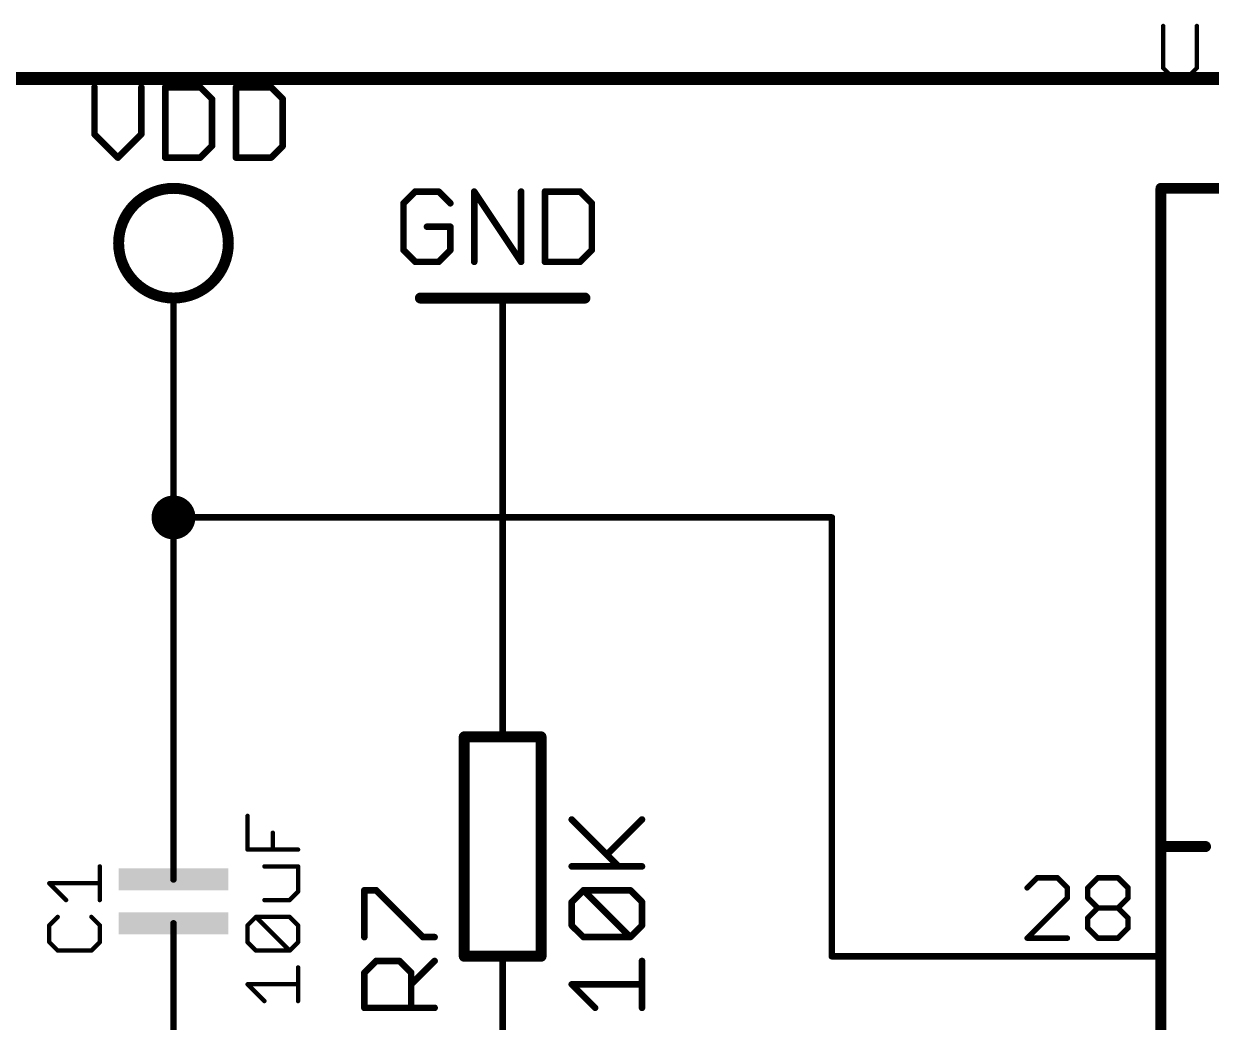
# Model space of a CAD drawing. Extents: x 0 to 264, y 0 to 182.
# Drawn here: x 87.97 to 115.46, y 158.49 to 181.61 of the extents above; entities that cross this region are included whole.
import ezdxf

# ---------------------------------------------------------------- set-up
doc = ezdxf.new("R2010")
doc.units = 0
for name, color, linetype in [('91', 122, 'CONTINUOUS'), ('94', 12, 'CONTINUOUS'), ('95', 251, 'CONTINUOUS'), ('96', 251, 'CONTINUOUS')]:
    doc.layers.add(name, color=color, linetype=linetype)

# ---------------------------------------------------------------- blocks, each defined once
blk = doc.blocks.new('RECT')
blk.add_solid([(-0.5, -0.5), (0.5, -0.5), (-0.5, 0.5), (0.5, 0.5)])

msp = doc.modelspace()

# ---------------------------------------------------------------- linework, layer by layer
at = {"layer": '91', "const_width": 0.1524}
for points in [[(91.44, 170.18), (91.44, 172.72)], [(99.06, 167.64), (99.06, 172.72)], [(106.68, 170.18), (91.44, 170.18)], [(91.44, 170.18), (91.44, 165.1)], [(106.68, 160.02), (106.68, 170.18)], [(111.76, 160.02), (106.68, 160.02)]]:
    msp.add_lwpolyline(points, dxfattribs=at)
at = {"layer": '91'}
for points, const_width in [([(91.4781, 172.72, 1), (91.4019, 172.72)], 0.0762), ([(99.0981, 172.72, 1), (99.0219, 172.72)], 0.0762), ([(91.44, 169.926, 1), (91.44, 170.434, 1), (91.44, 169.926)], 0.508), ([(91.44, 170.2181, 1), (91.44, 170.1419)], 0.0762), ([(91.4781, 170.18, 1), (91.4019, 170.18)], 0.0762), ([(91.4019, 170.18, 1), (91.4781, 170.18)], 0.0762), ([(106.7181, 170.18, 1), (106.6419, 170.18)], 0.0762), ([(106.68, 170.1419, 1), (106.68, 170.2181)], 0.0762), ([(99.0219, 167.64, 1), (99.0981, 167.64)], 0.0762), ([(91.4019, 165.1, 1), (91.4781, 165.1)], 0.0762), ([(106.68, 160.0581, 1), (106.68, 159.9819)], 0.0762), ([(106.6419, 160.02, 1), (106.7181, 160.02)], 0.0762), ([(111.76, 159.9819, 1), (111.76, 160.0581)], 0.0762)]:
    msp.add_lwpolyline(points, format="xyb", dxfattribs=dict(at, const_width=const_width))
at = {"layer": '94'}
for points, const_width in [([(264.16, 180.34), (0, 180.34)], 0.3), ([(114.3, 177.8), (149.86, 177.8)], 0.254), ([(114.3, 162.56), (114.3, 177.8)], 0.254), ([(91.44, 172.72), (91.44, 175.26)], 0.1524), ([(100.965, 175.26), (97.155, 175.26)], 0.254), ([(99.06, 172.72), (99.06, 175.26)], 0.1524), ([(99.06, 167.64), (99.06, 165.1)], 0.1524), ([(98.171, 165.1), (98.171, 160.02)], 0.254), ([(99.949, 165.1), (98.171, 165.1)], 0.254), ([(99.949, 160.02), (99.949, 165.1)], 0.254), ([(91.44, 165.1), (91.44, 162.56)], 0.1524), ([(91.44, 162.56), (91.44, 161.798)], 0.1524), ([(114.3, 162.56), (115.3311, 162.56)], 0.254), ([(114.3, 119.38), (114.3, 162.56)], 0.254), ([(91.44, 160.782), (91.44, 160.02)], 0.1524), ([(91.44, 157.48), (91.44, 160.02)], 0.1524), ([(99.949, 160.02), (98.171, 160.02)], 0.254), ([(99.06, 157.48), (99.06, 160.02)], 0.1524), ([(111.76, 160.02), (114.3, 160.02)], 0.1524)]:
    msp.add_lwpolyline(points, dxfattribs=dict(at, const_width=const_width))
for points, const_width in [([(91.44, 175.26, 1), (91.44, 177.8, 1), (91.44, 175.26)], 0.254), ([(114.3, 177.8635, 1), (114.3, 177.7365)], 0.127), ([(114.3635, 177.8, 1), (114.2365, 177.8)], 0.127), ([(91.4781, 175.26, 1), (91.4019, 175.26)], 0.0762), ([(97.155, 175.3235, 1), (97.155, 175.1965)], 0.127), ([(99.0981, 175.26, 1), (99.0219, 175.26)], 0.0762), ([(100.965, 175.1965, 1), (100.965, 175.3235)], 0.127), ([(91.4019, 172.72, 1), (91.4781, 172.72)], 0.0762), ([(99.0219, 172.72, 1), (99.0981, 172.72)], 0.0762), ([(99.0981, 167.64, 1), (99.0219, 167.64)], 0.0762), ([(98.2345, 165.1, 1), (98.1075, 165.1)], 0.127), ([(98.171, 165.1635, 1), (98.171, 165.0365)], 0.127), ([(100.0125, 165.1, 1), (99.8855, 165.1)], 0.127), ([(99.949, 165.0365, 1), (99.949, 165.1635)], 0.127), ([(91.4781, 165.1, 1), (91.4019, 165.1)], 0.0762), ([(99.0219, 165.1, 1), (99.0981, 165.1)], 0.0762), ([(91.4781, 162.56, 1), (91.4019, 162.56)], 0.0762), ([(91.4019, 162.56, 1), (91.4781, 162.56)], 0.0762), ([(114.3, 162.6235, 1), (114.3, 162.4965)], 0.127), ([(114.3635, 162.56, 1), (114.2365, 162.56)], 0.127), ([(114.2365, 162.56, 1), (114.3635, 162.56)], 0.127), ([(115.3311, 162.4965, 1), (115.3311, 162.6235)], 0.127), ([(91.4019, 161.798, 1), (91.4781, 161.798)], 0.0762), ([(91.4781, 160.782, 1), (91.4019, 160.782)], 0.0762), ([(91.4781, 160.02, 1), (91.4019, 160.02)], 0.0762), ([(91.4019, 160.02, 1), (91.4781, 160.02)], 0.0762), ([(98.171, 160.0835, 1), (98.171, 159.9565)], 0.127), ([(98.1075, 160.02, 1), (98.2345, 160.02)], 0.127), ([(99.0981, 160.02, 1), (99.0219, 160.02)], 0.0762), ([(99.8855, 160.02, 1), (100.0125, 160.02)], 0.127), ([(99.949, 159.9565, 1), (99.949, 160.0835)], 0.127), ([(111.76, 160.0581, 1), (111.76, 159.9819)], 0.0762), ([(114.3, 159.9819, 1), (114.3, 160.0581)], 0.0762)]:
    msp.add_lwpolyline(points, format="xyb", dxfattribs=dict(at, const_width=const_width))
at = {"layer": '95'}
for points, const_width in [([(114.3508, 181.5602), (114.3508, 180.5857)], 0.1016), ([(115.1304, 180.5857), (115.1304, 181.5602)], 0.1016), ([(114.3508, 180.5857), (114.5457, 180.3908)], 0.1016), ([(114.9355, 180.3908), (115.1304, 180.5857)], 0.1016), ([(114.5457, 180.3908), (114.9355, 180.3908)], 0.1016), ([(89.7342, 161.3208), (89.7342, 162.1004)], 0.1016), ([(88.9546, 161.3208), (88.5648, 161.7106)], 0.1016), ([(88.5648, 161.7106), (89.7342, 161.7106)], 0.1016), ([(111.4344, 161.8373), (111.2013, 161.6043)], 0.127), ([(111.9004, 161.8373), (111.4344, 161.8373)], 0.127), ([(112.1335, 161.6043), (111.9004, 161.8373)], 0.127), ([(112.1335, 161.3712), (112.1335, 161.6043)], 0.127), ([(112.6046, 161.6043), (112.8377, 161.8373)], 0.127), ([(112.6046, 161.3712), (112.6046, 161.6043)], 0.127), ([(112.8377, 161.8373), (113.3037, 161.8373)], 0.127), ([(113.3037, 161.8373), (113.5368, 161.6043)], 0.127), ([(113.5368, 161.6043), (113.5368, 161.3712)], 0.127), ([(95.8582, 160.4634), (95.8582, 161.548)], 0.1524), ([(95.8582, 161.548), (96.1294, 161.548)], 0.1524), ([(96.1294, 161.548), (97.214, 160.4634)], 0.1524), ([(111.2013, 160.4391), (112.1335, 161.3712)], 0.127), ([(112.8377, 161.1382), (112.6046, 161.3712)], 0.127), ([(113.5368, 161.3712), (113.3037, 161.1382)], 0.127), ([(112.6046, 160.9052), (112.8377, 161.1382)], 0.127), ([(112.8377, 161.1382), (113.3037, 161.1382)], 0.127), ([(113.3037, 161.1382), (113.5368, 160.9052)], 0.127), ([(88.7597, 160.931), (88.5648, 160.7361)], 0.1016), ([(89.7342, 160.7361), (89.5393, 160.931)], 0.1016), ([(112.6046, 160.6721), (112.6046, 160.9052)], 0.127), ([(113.5368, 160.9052), (113.5368, 160.6721)], 0.127), ([(88.5648, 160.7361), (88.5648, 160.3463)], 0.1016), ([(89.7342, 160.3463), (89.7342, 160.7361)], 0.1016), ([(112.8377, 160.4391), (112.6046, 160.6721)], 0.127), ([(113.5368, 160.6721), (113.3037, 160.4391)], 0.127), ([(88.5648, 160.3463), (88.7597, 160.1514)], 0.1016), ([(89.5393, 160.1514), (89.7342, 160.3463)], 0.1016), ([(97.214, 160.4634), (97.4852, 160.4634)], 0.1524), ([(112.1335, 160.4391), (111.2013, 160.4391)], 0.127), ([(113.3037, 160.4391), (112.8377, 160.4391)], 0.127), ([(88.7597, 160.1514), (89.5393, 160.1514)], 0.1016), ([(95.8582, 159.6397), (96.1294, 159.9109)], 0.1524), ([(96.1294, 159.9109), (96.6717, 159.9109)], 0.1524), ([(96.6717, 159.9109), (96.9429, 159.6397)], 0.1524), ([(96.9429, 159.3685), (97.4852, 159.9109)], 0.1524), ([(95.8582, 158.8262), (95.8582, 159.6397)], 0.1524), ([(96.9429, 159.6397), (96.9429, 158.8262)], 0.1524), ([(97.4852, 158.8262), (95.8582, 158.8262)], 0.1524)]:
    msp.add_lwpolyline(points, dxfattribs=dict(at, const_width=const_width))
for points, const_width in [([(114.3762, 181.5602, 1), (114.3254, 181.5602)], 0.0508), ([(115.1558, 181.5602, 1), (115.105, 181.5602)], 0.0508), ([(114.3688, 180.6037, 1), (114.3328, 180.5677)], 0.0508), ([(114.3254, 180.5857, 1), (114.3762, 180.5857)], 0.0508), ([(115.105, 180.5857, 1), (115.1558, 180.5857)], 0.0508), ([(115.1484, 180.5677, 1), (115.1124, 180.6037)], 0.0508), ([(114.5457, 180.4162, 1), (114.5457, 180.3654)], 0.0508), ([(114.5277, 180.3728, 1), (114.5637, 180.4088)], 0.0508), ([(114.9175, 180.4088, 1), (114.9535, 180.3728)], 0.0508), ([(114.9355, 180.3654, 1), (114.9355, 180.4162)], 0.0508), ([(89.7596, 162.1004, 1), (89.7088, 162.1004)], 0.0508), ([(88.5828, 161.7286, 1), (88.5468, 161.6926)], 0.0508), ([(88.5648, 161.736, 1), (88.5648, 161.6852)], 0.0508), ([(89.7342, 161.6852, 1), (89.7342, 161.736)], 0.0508), ([(111.1789, 161.6267, 1), (111.2238, 161.5818)], 0.0635), ([(111.4344, 161.869, 1), (111.4344, 161.8055)], 0.0635), ([(111.4568, 161.8148, 1), (111.4119, 161.8597)], 0.0635), ([(111.9229, 161.8597, 1), (111.878, 161.8148)], 0.0635), ([(111.9004, 161.8055, 1), (111.9004, 161.869)], 0.0635), ([(112.1652, 161.6043, 1), (112.1017, 161.6043)], 0.0635), ([(112.111, 161.5818, 1), (112.1559, 161.6267)], 0.0635), ([(112.6364, 161.6043, 1), (112.5729, 161.6043)], 0.0635), ([(112.5822, 161.6267, 1), (112.6271, 161.5818)], 0.0635), ([(112.8377, 161.869, 1), (112.8377, 161.8055)], 0.0635), ([(112.8601, 161.8148, 1), (112.8152, 161.8597)], 0.0635), ([(113.3262, 161.8597, 1), (113.2813, 161.8148)], 0.0635), ([(113.3037, 161.8055, 1), (113.3037, 161.869)], 0.0635), ([(113.5685, 161.6043, 1), (113.505, 161.6043)], 0.0635), ([(113.5143, 161.5818, 1), (113.5592, 161.6267)], 0.0635), ([(95.8963, 161.548, 1), (95.8201, 161.548)], 0.0762), ([(95.8582, 161.5861, 1), (95.8582, 161.5099)], 0.0762), ([(96.1563, 161.575, 1), (96.1024, 161.5211)], 0.0762), ([(96.1294, 161.5099, 1), (96.1294, 161.5861)], 0.0762), ([(112.1017, 161.3712, 1), (112.1652, 161.3712)], 0.0635), ([(112.1559, 161.3488, 1), (112.111, 161.3937)], 0.0635), ([(112.6271, 161.3937, 1), (112.5822, 161.3488)], 0.0635), ([(112.5729, 161.3712, 1), (112.6364, 161.3712)], 0.0635), ([(113.505, 161.3712, 1), (113.5685, 161.3712)], 0.0635), ([(113.5592, 161.3488, 1), (113.5143, 161.3937)], 0.0635), ([(88.9366, 161.3028, 1), (88.9726, 161.3388)], 0.0508), ([(89.7088, 161.3208, 1), (89.7596, 161.3208)], 0.0508), ([(112.8377, 161.1699, 1), (112.8377, 161.1064)], 0.0635), ([(112.8601, 161.1157, 1), (112.8152, 161.1606)], 0.0635), ([(112.8152, 161.1157, 1), (112.8601, 161.1606)], 0.0635), ([(113.3262, 161.1606, 1), (113.2813, 161.1157)], 0.0635), ([(113.2813, 161.1606, 1), (113.3262, 161.1157)], 0.0635), ([(113.3037, 161.1064, 1), (113.3037, 161.1699)], 0.0635), ([(88.7777, 160.913, 1), (88.7417, 160.949)], 0.0508), ([(89.5573, 160.949, 1), (89.5213, 160.913)], 0.0508), ([(112.6364, 160.9052, 1), (112.5729, 160.9052)], 0.0635), ([(112.5822, 160.9276, 1), (112.6271, 160.8827)], 0.0635), ([(113.5685, 160.9052, 1), (113.505, 160.9052)], 0.0635), ([(113.5143, 160.8827, 1), (113.5592, 160.9276)], 0.0635), ([(88.5468, 160.7541, 1), (88.5828, 160.7181)], 0.0508), ([(88.5902, 160.7361, 1), (88.5394, 160.7361)], 0.0508), ([(89.7596, 160.7361, 1), (89.7088, 160.7361)], 0.0508), ([(89.7162, 160.7181, 1), (89.7522, 160.7541)], 0.0508), ([(112.6271, 160.6946, 1), (112.5822, 160.6497)], 0.0635), ([(112.5729, 160.6721, 1), (112.6364, 160.6721)], 0.0635), ([(113.505, 160.6721, 1), (113.5685, 160.6721)], 0.0635), ([(113.5592, 160.6497, 1), (113.5143, 160.6946)], 0.0635), ([(88.5828, 160.3643, 1), (88.5468, 160.3283)], 0.0508), ([(88.5394, 160.3463, 1), (88.5902, 160.3463)], 0.0508), ([(89.7088, 160.3463, 1), (89.7596, 160.3463)], 0.0508), ([(89.7522, 160.3283, 1), (89.7162, 160.3643)], 0.0508), ([(95.8201, 160.4634, 1), (95.8963, 160.4634)], 0.0762), ([(97.214, 160.5015, 1), (97.214, 160.4253)], 0.0762), ([(97.1871, 160.4364, 1), (97.241, 160.4903)], 0.0762), ([(97.4852, 160.4253, 1), (97.4852, 160.5015)], 0.0762), ([(111.1789, 160.4616, 1), (111.2238, 160.4166)], 0.0635), ([(111.2013, 160.4708, 1), (111.2013, 160.4074)], 0.0635), ([(112.1335, 160.4074, 1), (112.1335, 160.4708)], 0.0635), ([(112.8377, 160.4708, 1), (112.8377, 160.4074)], 0.0635), ([(112.8152, 160.4166, 1), (112.8601, 160.4616)], 0.0635), ([(113.2813, 160.4616, 1), (113.3262, 160.4166)], 0.0635), ([(113.3037, 160.4074, 1), (113.3037, 160.4708)], 0.0635), ([(88.7597, 160.1768, 1), (88.7597, 160.126)], 0.0508), ([(88.7417, 160.1334, 1), (88.7777, 160.1694)], 0.0508), ([(89.5213, 160.1694, 1), (89.5573, 160.1334)], 0.0508), ([(89.5393, 160.126, 1), (89.5393, 160.1768)], 0.0508), ([(96.1294, 159.949, 1), (96.1294, 159.8728)], 0.0762), ([(96.1563, 159.8839, 1), (96.1024, 159.9378)], 0.0762), ([(96.6986, 159.9378, 1), (96.6448, 159.8839)], 0.0762), ([(96.6717, 159.8728, 1), (96.6717, 159.949)], 0.0762), ([(97.5121, 159.8839, 1), (97.4583, 159.9378)], 0.0762), ([(95.8963, 159.6397, 1), (95.8201, 159.6397)], 0.0762), ([(95.8313, 159.6666, 1), (95.8852, 159.6128)], 0.0762), ([(96.981, 159.6397, 1), (96.9048, 159.6397)], 0.0762), ([(96.9159, 159.6128, 1), (96.9698, 159.6666)], 0.0762), ([(96.9159, 159.3955, 1), (96.9698, 159.3416)], 0.0762), ([(95.8582, 158.8643, 1), (95.8582, 158.7881)], 0.0762), ([(97.4852, 158.7881, 1), (97.4852, 158.8643)], 0.0762), ([(95.8201, 158.8262, 1), (95.8963, 158.8262)], 0.0762), ([(96.9048, 158.8262, 1), (96.981, 158.8262)], 0.0762)]:
    msp.add_lwpolyline(points, format="xyb", dxfattribs=dict(at, const_width=const_width))
at = {"layer": '96'}
for points, const_width in [([(89.6112, 180.1382), (89.6112, 179.0535)], 0.1524), ([(90.6959, 179.0535), (90.6959, 180.1382)], 0.1524), ([(91.2484, 180.1382), (91.2484, 178.5112)], 0.1524), ([(92.0619, 180.1382), (91.2484, 180.1382)], 0.1524), ([(92.333, 179.867), (92.0619, 180.1382)], 0.1524), ([(92.8855, 180.1382), (92.8855, 178.5112)], 0.1524), ([(93.699, 180.1382), (92.8855, 180.1382)], 0.1524), ([(93.9702, 179.867), (93.699, 180.1382)], 0.1524), ([(92.333, 178.7824), (92.333, 179.867)], 0.1524), ([(93.9702, 178.7824), (93.9702, 179.867)], 0.1524), ([(89.6112, 179.0535), (90.1535, 178.5112)], 0.1524), ([(90.1535, 178.5112), (90.6959, 179.0535)], 0.1524), ([(92.0619, 178.5112), (92.333, 178.7824)], 0.1524), ([(93.699, 178.5112), (93.9702, 178.7824)], 0.1524), ([(91.2484, 178.5112), (92.0619, 178.5112)], 0.1524), ([(92.8855, 178.5112), (93.699, 178.5112)], 0.1524), ([(97.0359, 177.7252), (96.7647, 177.454)], 0.1524), ([(97.5782, 177.7252), (97.0359, 177.7252)], 0.1524), ([(97.8494, 177.454), (97.5782, 177.7252)], 0.1524), ([(98.4019, 176.0982), (98.4019, 177.7252)], 0.1524), ([(98.4019, 177.7252), (99.4865, 176.0982)], 0.1524), ([(99.4865, 176.0982), (99.4865, 177.7252)], 0.1524), ([(100.039, 177.7252), (100.039, 176.0982)], 0.1524), ([(100.8525, 177.7252), (100.039, 177.7252)], 0.1524), ([(101.1237, 177.454), (100.8525, 177.7252)], 0.1524), ([(96.7647, 177.454), (96.7647, 176.3694)], 0.1524), ([(101.1237, 176.3694), (101.1237, 177.454)], 0.1524), ([(97.8494, 176.9117), (97.3071, 176.9117)], 0.1524), ([(97.8494, 176.3694), (97.8494, 176.9117)], 0.1524), ([(96.7647, 176.3694), (97.0359, 176.0982)], 0.1524), ([(97.5782, 176.0982), (97.8494, 176.3694)], 0.1524), ([(100.8525, 176.0982), (101.1237, 176.3694)], 0.1524), ([(97.0359, 176.0982), (97.5782, 176.0982)], 0.1524), ([(100.039, 176.0982), (100.8525, 176.0982)], 0.1524), ([(93.1548, 162.4902), (93.1548, 163.2698)], 0.1016), ([(101.7435, 162.1005), (100.6588, 163.1852)], 0.1524), ([(101.4723, 162.3717), (102.2858, 163.1852)], 0.1524), ([(93.7395, 162.4902), (93.7395, 162.88)], 0.1016), ([(94.3242, 162.4902), (93.1548, 162.4902)], 0.1016), ([(94.3242, 162.1004), (93.5446, 162.1004)], 0.1016), ([(94.3242, 161.5157), (94.3242, 162.1004)], 0.1016), ([(100.6588, 162.1005), (102.2858, 162.1005)], 0.1524), ([(93.5446, 161.3208), (94.1293, 161.3208)], 0.1016), ([(94.1293, 161.3208), (94.3242, 161.5157)], 0.1016), ([(100.6588, 161.2768), (100.93, 161.548)], 0.1524), ([(100.93, 161.548), (102.0146, 161.548)], 0.1524), ([(102.0146, 160.4634), (100.93, 161.548)], 0.1524), ([(102.0146, 161.548), (102.2858, 161.2768)], 0.1524), ([(100.6588, 160.7345), (100.6588, 161.2768)], 0.1524), ([(102.2858, 161.2768), (102.2858, 160.7345)], 0.1524), ([(93.1548, 160.7361), (93.3497, 160.931)], 0.1016), ([(93.3497, 160.931), (94.1293, 160.931)], 0.1016), ([(94.1293, 160.1514), (93.3497, 160.931)], 0.1016), ([(94.1293, 160.931), (94.3242, 160.7361)], 0.1016), ([(93.1548, 160.3463), (93.1548, 160.7361)], 0.1016), ([(94.3242, 160.7361), (94.3242, 160.3463)], 0.1016), ([(100.93, 160.4634), (100.6588, 160.7345)], 0.1524), ([(102.2858, 160.7345), (102.0146, 160.4634)], 0.1524), ([(93.3497, 160.1514), (93.1548, 160.3463)], 0.1016), ([(94.3242, 160.3463), (94.1293, 160.1514)], 0.1016), ([(102.0146, 160.4634), (100.93, 160.4634)], 0.1524), ([(94.1293, 160.1514), (93.3497, 160.1514)], 0.1016), ([(94.3242, 158.982), (94.3242, 159.7616)], 0.1016), ([(102.2858, 158.8262), (102.2858, 159.9109)], 0.1524), ([(101.2011, 158.8262), (100.6588, 159.3685)], 0.1524), ([(100.6588, 159.3685), (102.2858, 159.3685)], 0.1524), ([(93.5446, 158.982), (93.1548, 159.3718)], 0.1016), ([(93.1548, 159.3718), (94.3242, 159.3718)], 0.1016)]:
    msp.add_lwpolyline(points, dxfattribs=dict(at, const_width=const_width))
for points, const_width in [([(89.6493, 180.1382, 1), (89.5731, 180.1382)], 0.0762), ([(90.734, 180.1382, 1), (90.6578, 180.1382)], 0.0762), ([(91.2865, 180.1382, 1), (91.2103, 180.1382)], 0.0762), ([(91.2484, 180.1763, 1), (91.2484, 180.1001)], 0.0762), ([(92.0888, 180.1651, 1), (92.0349, 180.1112)], 0.0762), ([(92.0619, 180.1001, 1), (92.0619, 180.1763)], 0.0762), ([(92.9236, 180.1382, 1), (92.8474, 180.1382)], 0.0762), ([(92.8855, 180.1763, 1), (92.8855, 180.1001)], 0.0762), ([(93.7259, 180.1651, 1), (93.6721, 180.1112)], 0.0762), ([(93.699, 180.1001, 1), (93.699, 180.1763)], 0.0762), ([(92.3711, 179.867, 1), (92.2949, 179.867)], 0.0762), ([(92.3061, 179.8401, 1), (92.36, 179.894)], 0.0762), ([(94.0083, 179.867, 1), (93.9321, 179.867)], 0.0762), ([(93.9432, 179.8401, 1), (93.9971, 179.894)], 0.0762), ([(89.6381, 179.0805, 1), (89.5843, 179.0266)], 0.0762), ([(89.5731, 179.0535, 1), (89.6493, 179.0535)], 0.0762), ([(90.6578, 179.0535, 1), (90.734, 179.0535)], 0.0762), ([(90.7228, 179.0266, 1), (90.6689, 179.0805)], 0.0762), ([(92.2949, 178.7824, 1), (92.3711, 178.7824)], 0.0762), ([(92.36, 178.7554, 1), (92.3061, 178.8093)], 0.0762), ([(93.9321, 178.7824, 1), (94.0083, 178.7824)], 0.0762), ([(93.9971, 178.7554, 1), (93.9432, 178.8093)], 0.0762), ([(90.1266, 178.5381, 1), (90.1805, 178.4843)], 0.0762), ([(90.1266, 178.4843, 1), (90.1805, 178.5381)], 0.0762), ([(91.2484, 178.5493, 1), (91.2484, 178.4731)], 0.0762), ([(91.2103, 178.5112, 1), (91.2865, 178.5112)], 0.0762), ([(92.0349, 178.5381, 1), (92.0888, 178.4843)], 0.0762), ([(92.0619, 178.4731, 1), (92.0619, 178.5493)], 0.0762), ([(92.8855, 178.5493, 1), (92.8855, 178.4731)], 0.0762), ([(92.8474, 178.5112, 1), (92.9236, 178.5112)], 0.0762), ([(93.6721, 178.5381, 1), (93.7259, 178.4843)], 0.0762), ([(93.699, 178.4731, 1), (93.699, 178.5493)], 0.0762), ([(97.0359, 177.7633, 1), (97.0359, 177.6871)], 0.0762), ([(97.0628, 177.6982, 1), (97.0089, 177.7521)], 0.0762), ([(97.6052, 177.7521, 1), (97.5513, 177.6982)], 0.0762), ([(97.5782, 177.6871, 1), (97.5782, 177.7633)], 0.0762), ([(98.44, 177.7252, 1), (98.3638, 177.7252)], 0.0762), ([(98.4336, 177.7463, 1), (98.3702, 177.7041)], 0.0762), ([(99.5246, 177.7252, 1), (99.4484, 177.7252)], 0.0762), ([(100.0771, 177.7252, 1), (100.0009, 177.7252)], 0.0762), ([(100.039, 177.7633, 1), (100.039, 177.6871)], 0.0762), ([(100.8795, 177.7521, 1), (100.8256, 177.6982)], 0.0762), ([(100.8525, 177.6871, 1), (100.8525, 177.7633)], 0.0762), ([(96.8028, 177.454, 1), (96.7266, 177.454)], 0.0762), ([(96.7378, 177.481, 1), (96.7917, 177.4271)], 0.0762), ([(97.8224, 177.4271, 1), (97.8763, 177.481)], 0.0762), ([(101.1618, 177.454, 1), (101.0856, 177.454)], 0.0762), ([(101.0968, 177.4271, 1), (101.1506, 177.481)], 0.0762), ([(97.3071, 176.9498, 1), (97.3071, 176.8736)], 0.0762), ([(97.8875, 176.9117, 1), (97.8113, 176.9117)], 0.0762), ([(97.8494, 176.8736, 1), (97.8494, 176.9498)], 0.0762), ([(96.7917, 176.3963, 1), (96.7378, 176.3424)], 0.0762), ([(96.7266, 176.3694, 1), (96.8028, 176.3694)], 0.0762), ([(97.8113, 176.3694, 1), (97.8875, 176.3694)], 0.0762), ([(97.8763, 176.3424, 1), (97.8224, 176.3963)], 0.0762), ([(101.0856, 176.3694, 1), (101.1618, 176.3694)], 0.0762), ([(101.1506, 176.3424, 1), (101.0968, 176.3963)], 0.0762), ([(97.0359, 176.1363, 1), (97.0359, 176.0601)], 0.0762), ([(97.0089, 176.0713, 1), (97.0628, 176.1251)], 0.0762), ([(97.5513, 176.1251, 1), (97.6052, 176.0713)], 0.0762), ([(97.5782, 176.0601, 1), (97.5782, 176.1363)], 0.0762), ([(98.3638, 176.0982, 1), (98.44, 176.0982)], 0.0762), ([(99.4484, 176.0982, 1), (99.5246, 176.0982)], 0.0762), ([(99.4548, 176.0771, 1), (99.5182, 176.1193)], 0.0762), ([(100.039, 176.1363, 1), (100.039, 176.0601)], 0.0762), ([(100.0009, 176.0982, 1), (100.0771, 176.0982)], 0.0762), ([(100.8256, 176.1251, 1), (100.8795, 176.0713)], 0.0762), ([(100.8525, 176.0601, 1), (100.8525, 176.1363)], 0.0762), ([(93.1802, 163.2698, 1), (93.1294, 163.2698)], 0.0508), ([(100.6858, 163.2121, 1), (100.6319, 163.1582)], 0.0762), ([(102.3127, 163.1582, 1), (102.2589, 163.2121)], 0.0762), ([(93.7649, 162.88, 1), (93.7141, 162.88)], 0.0508), ([(93.1548, 162.5156, 1), (93.1548, 162.4648)], 0.0508), ([(93.1294, 162.4902, 1), (93.1802, 162.4902)], 0.0508), ([(93.7141, 162.4902, 1), (93.7649, 162.4902)], 0.0508), ([(94.3242, 162.4648, 1), (94.3242, 162.5156)], 0.0508), ([(101.4454, 162.3986, 1), (101.4992, 162.3447)], 0.0762), ([(93.5446, 162.1258, 1), (93.5446, 162.075)], 0.0508), ([(94.3496, 162.1004, 1), (94.2988, 162.1004)], 0.0508), ([(94.3242, 162.075, 1), (94.3242, 162.1258)], 0.0508), ([(100.6588, 162.1386, 1), (100.6588, 162.0624)], 0.0762), ([(101.7165, 162.0736, 1), (101.7704, 162.1275)], 0.0762), ([(102.2858, 162.0624, 1), (102.2858, 162.1386)], 0.0762), ([(93.5446, 161.3462, 1), (93.5446, 161.2954)], 0.0508), ([(94.1293, 161.2954, 1), (94.1293, 161.3462)], 0.0508), ([(94.2988, 161.5157, 1), (94.3496, 161.5157)], 0.0508), ([(94.3422, 161.4977, 1), (94.3062, 161.5337)], 0.0508), ([(100.9569, 161.575, 1), (100.903, 161.5211)], 0.0762), ([(100.93, 161.5861, 1), (100.93, 161.5099)], 0.0762), ([(100.9569, 161.5211, 1), (100.903, 161.575)], 0.0762), ([(102.0416, 161.575, 1), (101.9877, 161.5211)], 0.0762), ([(102.0146, 161.5099, 1), (102.0146, 161.5861)], 0.0762), ([(94.1113, 161.3388, 1), (94.1473, 161.3028)], 0.0508), ([(100.6969, 161.2768, 1), (100.6207, 161.2768)], 0.0762), ([(100.6319, 161.3038, 1), (100.6858, 161.2499)], 0.0762), ([(102.3239, 161.2768, 1), (102.2477, 161.2768)], 0.0762), ([(102.2589, 161.2499, 1), (102.3127, 161.3038)], 0.0762), ([(93.3677, 160.949, 1), (93.3317, 160.913)], 0.0508), ([(93.3497, 160.9564, 1), (93.3497, 160.9056)], 0.0508), ([(93.3677, 160.913, 1), (93.3317, 160.949)], 0.0508), ([(94.1473, 160.949, 1), (94.1113, 160.913)], 0.0508), ([(94.1293, 160.9056, 1), (94.1293, 160.9564)], 0.0508), ([(93.1368, 160.7541, 1), (93.1728, 160.7181)], 0.0508), ([(93.1802, 160.7361, 1), (93.1294, 160.7361)], 0.0508), ([(94.3496, 160.7361, 1), (94.2988, 160.7361)], 0.0508), ([(94.3062, 160.7181, 1), (94.3422, 160.7541)], 0.0508), ([(100.6858, 160.7615, 1), (100.6319, 160.7076)], 0.0762), ([(100.6207, 160.7345, 1), (100.6969, 160.7345)], 0.0762), ([(102.2477, 160.7345, 1), (102.3239, 160.7345)], 0.0762), ([(102.3127, 160.7076, 1), (102.2589, 160.7615)], 0.0762), ([(93.1728, 160.3643, 1), (93.1368, 160.3283)], 0.0508), ([(93.1294, 160.3463, 1), (93.1802, 160.3463)], 0.0508), ([(94.2988, 160.3463, 1), (94.3496, 160.3463)], 0.0508), ([(94.3422, 160.3283, 1), (94.3062, 160.3643)], 0.0508), ([(100.93, 160.5015, 1), (100.93, 160.4253)], 0.0762), ([(100.903, 160.4364, 1), (100.9569, 160.4903)], 0.0762), ([(101.9877, 160.4903, 1), (102.0416, 160.4364)], 0.0762), ([(101.9877, 160.4364, 1), (102.0416, 160.4903)], 0.0762), ([(102.0146, 160.4253, 1), (102.0146, 160.5015)], 0.0762), ([(93.3497, 160.1768, 1), (93.3497, 160.126)], 0.0508), ([(93.3317, 160.1334, 1), (93.3677, 160.1694)], 0.0508), ([(94.1113, 160.1694, 1), (94.1473, 160.1334)], 0.0508), ([(94.1113, 160.1334, 1), (94.1473, 160.1694)], 0.0508), ([(94.1293, 160.126, 1), (94.1293, 160.1768)], 0.0508), ([(94.3496, 159.7616, 1), (94.2988, 159.7616)], 0.0508), ([(102.3239, 159.9109, 1), (102.2477, 159.9109)], 0.0762), ([(100.6858, 159.3955, 1), (100.6319, 159.3416)], 0.0762), ([(100.6588, 159.4066, 1), (100.6588, 159.3304)], 0.0762), ([(102.2858, 159.3304, 1), (102.2858, 159.4066)], 0.0762), ([(93.1728, 159.3898, 1), (93.1368, 159.3538)], 0.0508), ([(93.1548, 159.3972, 1), (93.1548, 159.3464)], 0.0508), ([(94.3242, 159.3464, 1), (94.3242, 159.3972)], 0.0508), ([(93.5266, 158.964, 1), (93.5626, 159)], 0.0508), ([(94.2988, 158.982, 1), (94.3496, 158.982)], 0.0508), ([(101.1742, 158.7993, 1), (101.2281, 158.8531)], 0.0762), ([(102.2477, 158.8262, 1), (102.3239, 158.8262)], 0.0762)]:
    msp.add_lwpolyline(points, format="xyb", dxfattribs=dict(at, const_width=const_width))

# ---------------------------------------------------------------- block references
at = {"layer": '94', "xscale": 2.54, "yscale": 0.508}
for p in [(91.44, 161.798), (91.44, 160.782)]:
    msp.add_blockref('RECT', p, dxfattribs=at)

doc.saveas('drawing.dxf')
